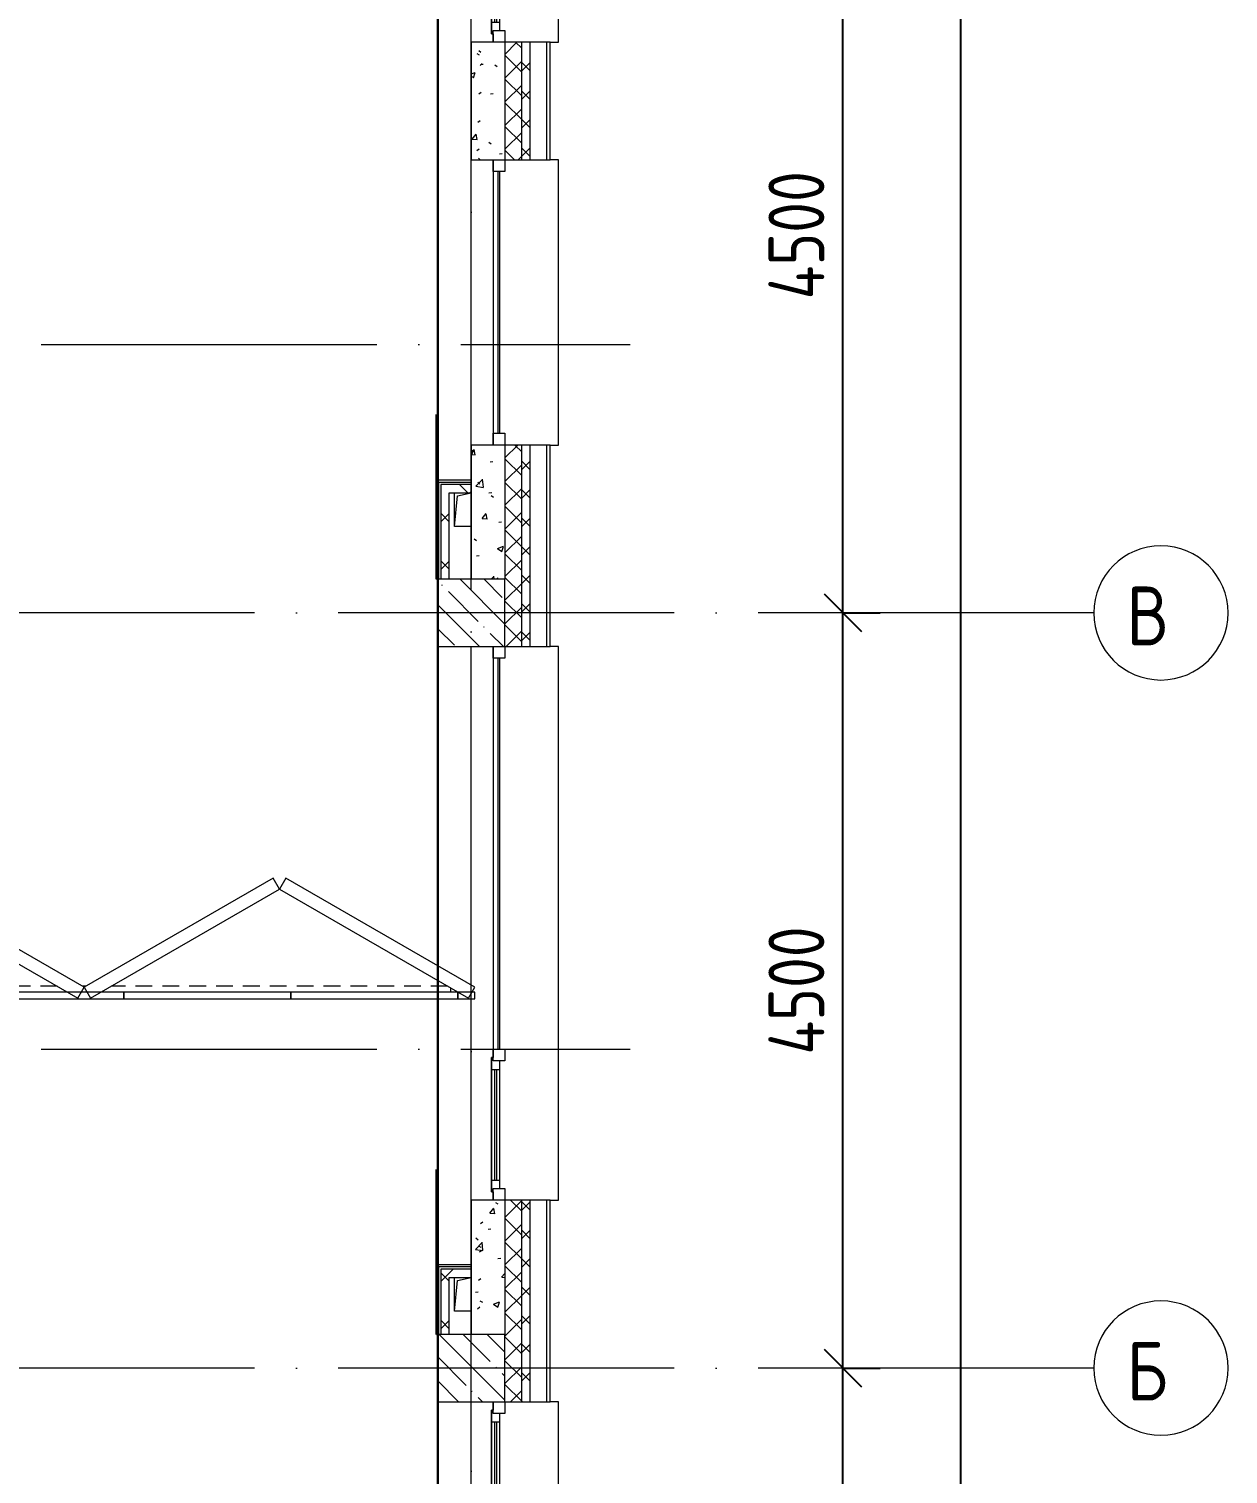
# Model space of a CAD drawing. Header units: millimetres. Extents: x -592259 to 288321, y -552984 to 293768.
# Drawn here: x 178168 to 185311, y -255062 to -246451 of the extents above; entities that cross this region are included whole.
import ezdxf

# ---------------------------------------------------------------- set-up
doc = ezdxf.new("R2010")
doc.units = ezdxf.units.MM
doc.linetypes.add('200_ШТРИХ__ш1_п0_6_', pattern=[160, 100, -60])
doc.linetypes.add('ADSK_Линия сетки', pattern=[2500, 2000, -250, 0, -250])
doc.layers.get('Defpoints').update_dxf_attribs({"color": 250})
for name, color, linetype, lineweight in [('4.5) Штук Гипсовая по ЖБ', 6, 'Continuous', 30), ('4.6) Швы', 6, 'Continuous', 30), ('A-____-____-DIMS', 250, 'Continuous', 9), ('A-DETL-GENF-OTLN', 250, 'Continuous', 5), ('A-DOOR-____-OTLN', 250, 'Continuous', 5), ('A-DOOR-FRAM-MCUT', 250, 'Continuous', 5), ('A-FLOR-____-OTLN', 250, 'Continuous', 9), ('A-GENM-____-MCUT', 250, 'Continuous', 25), ('A-GENM-____-OTLN', 250, 'Continuous', 9), ('A-GLAZ-____-MCUT', 250, 'Continuous', 9), ('A-GLAZ-____-OTLN', 250, 'Continuous', 5), ('A-WALL-____-MCUT', 250, 'Continuous', 13), ('A-WALL-____-PATT', 250, 'Continuous', 13), ('A-WALL-FNSH-MCUT', 250, 'Continuous', 13), ('I-WALL-____-OTLN', 250, 'Continuous', 9), ('S-COLS-____-MCUT', 250, 'Continuous', 25), ('S-COLS-____-OTLN', 250, 'Continuous', 9), ('S-GRID-____-IDEN', 250, 'Continuous', 9), ('S-GRID-____-OTLN', 250, 'Continuous', 9)]:
    doc.layers.add(name, color=color, linetype=linetype, lineweight=lineweight)
doc.styles.add('GOST Common', font='', dxfattribs={"width": 0.9, "height": 350})
doc.styles.get("Standard").update_dxf_attribs({"font": 'ГОСТ тип А.ttf'})
doc.styles.get('GOST Common').set_extended_font_data('GOST Common')
doc.dimstyles.new('А3', dxfattribs={"dimtxt": 333, "dimasz": 222, "dimexe": 222, "dimexo": 111, "dimgap": 111, "dimtad": 1, "dimtoh": 1, "dimdec": 0, "dimrnd": 0.0015, "dimzin": 0, "dimdsep": 46, "dimtxsty": 'Standard', "dimblk": 'OBLIQUE', "dimcen": 0, "dimclrd": 7, "dimclre": 7, "dimclrt": 7, "dimadec": 0, "dimazin": 0, "dimtfac": 1, "dimtdec": 0, "dimtofl": 0, "dimtmove": 0, "dimatfit": 3, "dimfxl": 1, "dimtolj": 1, "dimtzin": 0, "dimarcsym": 0})
pattern_1 = [(50, (28052.9, -258555.93), (364.3679, -31.8783), [38.1, -419.1]), (355, (28052.9, -258555.93), (-70.48585, 382.1133), [30.48, -335.28]), (100.451, (28083.27, -258558.6), (293.885, 350.2334), [32.38, -356.18]), (46.184, (28052.9, -258454.33), (542.1585, -84.0858), [57.15, -628.65]), (96.636, (28098.1, -258461.34), (474.8049, 494.8554), [48.57, -534.27]), (351.184, (28052.9, -258454.33), (474.8102, 494.85), [45.72, -502.92]), (21, (28103.7, -258479.73), (303.22847, -204.53046), [38.1, -419.1]), (326, (28103.7, -258479.73), (123.6039, 368.376), [30.48, -335.28]), (71.451, (28128.97, -258496.77), (426.8341, 163.8427), [32.38, -356.18]), (37.5, (28052.9, -258555.93), (6.17665, 169.11015), [16.764, -314.452, 16.764, -323.596, -336.55]), (37.5, (28052.9, -258555.93), (6.17665, 169.11015), [-671.576, 16.764, -319.786]), (7.5, (28052.9, -258555.93), (133.63888, 200.3615), [16.764, -177.292, 16.764, -306.832, -128.27]), (7.5, (28052.9, -258555.93), (133.63888, 200.3615), [-517.652, 16.764, -111.506]), (327.5, (27939.62, -258555.93), (271.18182, -11.45836), [16.764, -110.236, 16.764, -379.476, -525.78]), (327.5, (27939.62, -258555.93), (271.18182, -11.45836), [-523.24, 16.764, -509.016]), (317.5, (27888.82, -258555.93), (296.2585, 50.85285), [16.764, -148.336, 16.764, -246.38, -373.38]), (317.5, (27888.82, -258555.93), (296.2585, 50.85285), [-428.244, 16.764, -356.616])]
pattern_2 = [(45, (28052.9, -258555.93), (-141.42136, 141.42136), []), (135, (28052.9, -258555.93), (-141.42136, -141.42136), [])]

# ---------------------------------------------------------------- blocks, each defined once
blk = doc.blocks.new('DOR__перегородка__Прямоугольная - Вн_ДПГ_6840х3880h-31766870-АР1_Маркировочный план 3 этажа секция 2_3')
at = {"layer": 'A-DOOR-____-OTLN', "linetype": '200_ШТРИХ__ш1_п0_6_'}
for p, q in [((-7200, -65), (-7200, -40)), ((-7182.8, -75), (-5177.1, -75)), ((-5027.1, -75), (-5006.2, -75)), ((-4856.2, -75), (-2850.5, -75)), ((-2700.6, -75), (-2679.7, -75)), ((-2529.7, -75), (-520.4, -75)), ((-734.8, -198.8), (-734.8, -75)), ((-659.8, -155.5), (-659.8, -75)), ((-584.8, -112.2), (-584.8, -75)), ((-370.4, -75), (-360, -75)), ((-360, -1474.2), (-360, -40)), ((-509.8, -1474.2), (-509.8, -155.5)), ((-434.8, -1474.2), (-434.8, -112.2)), ((-659.8, -1474.2), (-659.8, -242.1)), ((-584.8, -1474.2), (-584.8, -198.8)), ((-734.8, -1474.2), (-734.8, -285.4)), ((-734.8, -1474.2), (-360, -1474.2))]:
    blk.add_line(p, q, dxfattribs=at)
at = {"layer": 'A-DOOR-FRAM-MCUT'}
for p, q in [((-7305.7, -4), (-7343.2, -69)), ((-7343.2, -69), (-6217.4, -719.1)), ((-6179.9, -654.2), (-7305.7, -4)), ((-5054.2, -4), (-6179.9, -654.2)), ((-6142.4, -719.1), (-5016.7, -69)), ((-5016.7, -69), (-5054.2, -4)), ((-4979.1, -4), (-5016.7, -69)), ((-5016.7, -69), (-3890.9, -719.1)), ((-3853.4, -654.2), (-4979.1, -4)), ((-2727.6, -4), (-3853.4, -654.2)), ((-3815.9, -719.1), (-2690.1, -69)), ((-2690.1, -69), (-2727.6, -4)), ((-2652.6, -4), (-2690.1, -69)), ((-2690.1, -69), (-1564.4, -719.1)), ((-1526.9, -654.2), (-2652.6, -4)), ((-397.5, -4), (-1523.3, -654.2)), ((-1485.8, -719.1), (-360, -69)), ((-360, -69), (-397.5, -4)), ((-6217.4, -719.1), (-6179.9, -654.2)), ((-6179.9, -654.2), (-6142.4, -719.1)), ((-3890.9, -719.1), (-3853.4, -654.2)), ((-3853.4, -654.2), (-3815.9, -719.1)), ((-1564.4, -719.1), (-1526.9, -654.2)), ((-1523.3, -654.2), (-1485.8, -719.1))]:
    blk.add_line(p, q, dxfattribs=at)
blk = doc.blocks.new('Окно_СКБ_1Ст1 - 120_Окно_СКБ_1Ст_900_ОК6Л-29019246-АР1_Маркировочный план 3 этажа секция 2_3')
at = {"layer": 'A-GLAZ-____-MCUT'}
for p, q in [((-450, -195), (-450, -125)), ((-450, -125), (-380, -125)), ((-380, -125), (-380, -195)), ((380, -155), (-380, -155)), ((-380, -155), (-380, -195)), ((-330, -205), (-330, -155)), ((330, -205), (330, -155)), ((380, -195), (380, -125)), ((380, -125), (450, -125)), ((380, -195), (380, -155)), ((450, -125), (450, -195)), ((-380, -195), (-450, -195)), ((-380, -195), (-400, -195)), ((-400, -195), (-400, -205)), ((-400, -205), (400, -205)), ((400, -205), (-400, -205)), ((450, -195), (380, -195)), ((400, -195), (380, -195)), ((400, -205), (400, -195))]:
    blk.add_line(p, q, dxfattribs=at)
at = {"layer": 'A-GLAZ-____-MCUT', "lineweight": 5}
for p, q in [((-330, -175), (330, -175)), ((330, -185), (-330, -185))]:
    blk.add_line(p, q, dxfattribs=at)
at = {"layer": 'A-GLAZ-____-OTLN'}
for p, q in [((-450, -195), (-400, -195)), ((400, -195), (450, -195))]:
    blk.add_line(p, q, dxfattribs=at)
blk = doc.blocks.new('Окно_СКБ_2Ст1 - Окно_СКБ_2Ст 3300_ОК2-29018964-АР1_Маркировочный план 3 этажа секция 2_3')
at = {"layer": 'A-GLAZ-____-MCUT'}
for p, q in [((-1650, -195), (-1650, -125)), ((-1650, -125), (-1580, -125)), ((-1580, -125), (-1580, -195)), ((750, -195), (750, -125)), ((750, -125), (820, -125)), ((820, -125), (820, -195)), ((1580, -155), (820, -155)), ((820, -155), (820, -195)), ((870, -205), (870, -155)), ((1530, -205), (1530, -155)), ((1580, -195), (1580, -125)), ((1580, -125), (1650, -125)), ((1580, -195), (1580, -155)), ((1650, -125), (1650, -195)), ((-1580, -195), (-1650, -195)), ((820, -195), (750, -195)), ((820, -195), (800, -195)), ((800, -195), (800, -205)), ((800, -205), (1600, -205)), ((1600, -205), (800, -205)), ((1650, -195), (1580, -195)), ((1600, -195), (1580, -195)), ((1600, -205), (1600, -195))]:
    blk.add_line(p, q, dxfattribs=at)
at = {"layer": 'A-GLAZ-____-MCUT', "lineweight": 5}
for p, q in [((750, -155), (-1580, -155)), ((750, -165), (-1580, -165)), ((870, -175), (1530, -175)), ((1530, -185), (870, -185))]:
    blk.add_line(p, q, dxfattribs=at)
at = {"layer": 'A-GLAZ-____-OTLN'}
for p, q in [((-1650, -195), (800, -195)), ((1600, -195), (1650, -195))]:
    blk.add_line(p, q, dxfattribs=at)
blk = doc.blocks.new('Окно_СКБ_1Ст1 - 120_Окно_СКБ_1Ст_1700_ОК19Л-29018914-АР1_Маркировочный план 3 этажа секция 2_3')
at = {"layer": 'A-GLAZ-____-MCUT'}
for p, q in [((-850, -195), (-850, -125)), ((-850, -125), (-780, -125)), ((-780, -125), (-780, -195)), ((780, -195), (780, -125)), ((780, -125), (850, -125)), ((850, -125), (850, -195)), ((-780, -195), (-850, -195)), ((850, -195), (780, -195))]:
    blk.add_line(p, q, dxfattribs=at)
at = {"layer": 'A-GLAZ-____-MCUT', "lineweight": 5}
for p, q in [((780, -155), (-780, -155)), ((780, -165), (-780, -165))]:
    blk.add_line(p, q, dxfattribs=at)
at = {"layer": 'A-GLAZ-____-OTLN'}
blk.add_line((-850, -195), (850, -195), dxfattribs=at)
blk = doc.blocks.new('WNW_Отлив1 - Отлив_металлический 2-28595994-АР1_Маркировочный план 3 этажа секция 2_3')
at = {"layer": 'A-GLAZ-____-OTLN'}
for p, q in [((850, 320), (-850, 320)), ((-850, 320), (-850, 270)), ((850, 270), (850, 320))]:
    blk.add_line(p, q, dxfattribs=at)
blk = doc.blocks.new('WNW_Отлив1 - Отлив_металлический 2-28598290-АР1_Маркировочный план 3 этажа секция 2_3')
at = {"layer": 'A-GLAZ-____-OTLN'}
for p, q in [((1650, 320), (-1650, 320)), ((-1650, 320), (-1650, 270)), ((1650, 270), (1650, 320))]:
    blk.add_line(p, q, dxfattribs=at)
blk = doc.blocks.new('WNW_Отлив1 - Отлив_металлический 2-28596055-АР1_Маркировочный план 3 этажа секция 2_3')
at = {"layer": 'A-GLAZ-____-OTLN'}
for p, q in [((450, 320), (-450, 320)), ((-450, 320), (-450, 270)), ((450, 270), (450, 320))]:
    blk.add_line(p, q, dxfattribs=at)
blk = doc.blocks.new('BSC_Колонна _Прямоугольная - 400x400-V123-АР1_Маркировочный план 3 этажа секция 2_3')
at = {"layer": 'S-COLS-____-OTLN', "lineweight": 5}
h = blk.add_hatch(dxfattribs=at)
h.set_pattern_fill('FP_98', color=256, style=0, pattern_type=2)
h.set_pattern_definition([(135, (-152749.98, -8625), (-142.56192, -142.56192), []), (135, (-152607.42, -8625), (-142.56192, -142.56192), [252.016, -50.403, 3.353, -47.05])])
h.paths.add_polyline_path([(-100, -200), (200, -200), (200, 200), (-200, 200), (-200, -200)])
at = {"layer": 'S-COLS-____-MCUT', "lineweight": 5}
for p, q in [((200, 200), (-200, 200)), ((-200, 200), (-200, -200)), ((200, -200), (200, 200)), ((-200, -200), (200, -200))]:
    blk.add_line(p, q, dxfattribs=at)
blk = doc.blocks.new('BSC_Колонна _Прямоугольная - 400x400-V125-АР1_Маркировочный план 3 этажа секция 2_3')
at = {"layer": 'S-COLS-____-OTLN', "lineweight": 5}
h = blk.add_hatch(dxfattribs=at)
h.set_pattern_fill('FP_100', color=256, style=0, pattern_type=2)
h.set_pattern_definition([(135, (-152749.98, -4125), (-142.56192, -142.56192), []), (135, (-152607.42, -4125), (-142.56192, -142.56192), [252.016, -50.403, 3.353, -47.05])])
h.paths.add_polyline_path([(0, -200), (200, -200), (200, 200), (-200, 200), (-200, -200), (-65.1, -200)])
at = {"layer": 'S-COLS-____-MCUT', "lineweight": 5}
for p, q in [((200, 200), (-200, 200)), ((-200, 200), (-200, -200)), ((200, -200), (200, 200)), ((-200, -200), (200, -200))]:
    blk.add_line(p, q, dxfattribs=at)
blk = doc.blocks.new('_Wn_-As_OpeningMEP_floor__Rectangular - _Wn_-As_OpeningMEP_floor__Rectangular-34851889-АР1_Маркировочный план 3 этажа секция 2_3')
at = {"layer": 'A-DETL-GENF-OTLN', "lineweight": 5}
for p, q in [((-50, -50), (-32.3, 132.3)), ((-32.3, 132.3), (50, 150))]:
    blk.add_line(p, q, dxfattribs=at)
blk = doc.blocks.new('101_Трансформируемая перегородка - 101_Трансформируемая перегородка без двери-38025958-АР1_Маркировочный план 3 этажа секция 2_3')
at = {"layer": 'A-GENM-____-MCUT', "lineweight": 5}
for p, q in [((100, 0), (0, 0)), ((0, 0), (0, -40)), ((100, -40), (100, 0)), ((100, 0), (100, -40)), ((1094.7, 0), (100, 0)), ((2089.5, 0), (1094.7, 0)), ((1094.7, 0), (1094.7, -40)), ((1094.7, -40), (1094.7, 0)), ((3084.2, 0), (2089.5, 0)), ((2089.5, 0), (2089.5, -40)), ((2089.5, -40), (2089.5, 0)), ((4079, 0), (3084.2, 0)), ((3084.2, 0), (3084.2, -40)), ((3084.2, -40), (3084.2, 0)), ((5073.7, 0), (4079, 0)), ((4079, 0), (4079, -40)), ((4079, -40), (4079, 0)), ((6068.4, 0), (5073.7, 0)), ((5073.7, 0), (5073.7, -40)), ((5073.7, -40), (5073.7, 0)), ((7063.2, 0), (6068.4, 0)), ((6068.4, 0), (6068.4, -40)), ((6068.4, -40), (6068.4, 0)), ((7063.2, -40), (7063.2, 0)), ((7163.2, 0), (7063.2, 0)), ((7063.2, 0), (7063.2, -40)), ((7163.2, -40), (7163.2, 0)), ((0, -40), (100, -40)), ((100, -40), (1094.7, -40)), ((1094.7, -40), (2089.5, -40)), ((2089.5, -40), (3084.2, -40)), ((3084.2, -40), (4079, -40)), ((4079, -40), (5073.7, -40)), ((5073.7, -40), (6068.4, -40)), ((6068.4, -40), (7063.2, -40)), ((7063.2, -40), (7163.2, -40))]:
    blk.add_line(p, q, dxfattribs=at)
blk = doc.blocks.new('Ось сетки - Круг_Ø8 мм-39983606-АР1_Маркировочный план 3 этажа секция 2_3')
at = {"layer": 'S-GRID-____-IDEN'}
for start, end in [(360, 180), (180, 360)]:
    blk.add_arc((0, 0), 4, start, end, dxfattribs=at)
blk = doc.blocks.new('_Oblique')
at = {"color": 0, "linetype": 'ByBlock', "lineweight": -2}
blk.add_line((-0.5, -0.5), (0.5, 0.5), dxfattribs=at)
blk = doc.blocks.new('*D4388')
at = {"layer": 'A-____-____-DIMS', "color": 7, "lineweight": -2, "transparency": 16777216}
for p, q in [((183016.9, -258530.9), (183016.9, -254430.9)), ((183027.9, -254430.9), (183238.9, -254430.9)), ((183027.9, -258530.9), (183238.9, -258530.9))]:
    blk.add_line(p, q, dxfattribs=at)
at = {"layer": 'Defpoints', "color": 0, "transparency": 16777216}
for p in [(182916.9, -254430.9), (183016.9, -254430.9), (182916.9, -258530.9)]:
    blk.add_point(p, dxfattribs=at)
at = {"layer": 'A-____-____-DIMS', "color": 7, "lineweight": -2, "transparency": 16777216, "xscale": 222, "yscale": 222, "zscale": 222}
for p, rotation in [((183016.9, -254430.9), 90), ((183016.9, -258530.9), 270)]:
    blk.add_blockref('_Oblique', p, dxfattribs=dict(at, rotation=rotation))
at = {"layer": 'A-____-____-DIMS', "color": 7, "transparency": 16777216, "insert": (182739.4, -256480.9), "char_height": 333, "width": 2.382, "attachment_point": 5, "rotation": 90}
blk.add_mtext('\\A1;4100', dxfattribs=at)
blk = doc.blocks.new('*D4389')
at = {"layer": 'A-____-____-DIMS', "color": 7, "lineweight": -2, "transparency": 16777216}
for p, q in [((183016.9, -254430.9), (183016.9, -249930.9)), ((183027.9, -249930.9), (183238.9, -249930.9)), ((183027.9, -254430.9), (183238.9, -254430.9))]:
    blk.add_line(p, q, dxfattribs=at)
at = {"layer": 'Defpoints', "color": 0, "transparency": 16777216}
for p in [(182916.9, -249930.9), (183016.9, -249930.9), (182916.9, -254430.9)]:
    blk.add_point(p, dxfattribs=at)
at = {"layer": 'A-____-____-DIMS', "color": 7, "lineweight": -2, "transparency": 16777216, "xscale": 222, "yscale": 222, "zscale": 222}
for p, rotation in [((183016.9, -249930.9), 90), ((183016.9, -254430.9), 270)]:
    blk.add_blockref('_Oblique', p, dxfattribs=dict(at, rotation=rotation))
at = {"layer": 'A-____-____-DIMS', "color": 7, "transparency": 16777216, "insert": (182739.4, -252180.9), "char_height": 333, "width": 2.567, "attachment_point": 5, "rotation": 90}
blk.add_mtext('\\A1;4500', dxfattribs=at)
blk = doc.blocks.new('*D4390')
at = {"layer": 'A-____-____-DIMS', "color": 7, "lineweight": -2, "transparency": 16777216}
for p, q in [((183016.9, -249930.9), (183016.9, -245430.9)), ((183027.9, -245430.9), (183238.9, -245430.9)), ((183027.9, -249930.9), (183238.9, -249930.9))]:
    blk.add_line(p, q, dxfattribs=at)
at = {"layer": 'Defpoints', "color": 0, "transparency": 16777216}
for p in [(182916.9, -245430.9), (183016.9, -245430.9), (182916.9, -249930.9)]:
    blk.add_point(p, dxfattribs=at)
at = {"layer": 'A-____-____-DIMS', "color": 7, "lineweight": -2, "transparency": 16777216, "xscale": 222, "yscale": 222, "zscale": 222}
for p, rotation in [((183016.9, -245430.9), 90), ((183016.9, -249930.9), 270)]:
    blk.add_blockref('_Oblique', p, dxfattribs=dict(at, rotation=rotation))
at = {"layer": 'A-____-____-DIMS', "color": 7, "transparency": 16777216, "insert": (182739.4, -247680.9), "char_height": 333, "width": 2.567, "attachment_point": 5, "rotation": 90}
blk.add_mtext('\\A1;4500', dxfattribs=at)
blk = doc.blocks.new('*D4430')
at = {"layer": 'A-____-____-DIMS', "color": 7, "lineweight": -2, "transparency": 16777216}
for p, q in [((183705.8, -199780.9), (183494.9, -199780.9)), ((183716.9, -199780.9), (183716.9, -258530.9)), ((183705.8, -258530.9), (183494.9, -258530.9))]:
    blk.add_line(p, q, dxfattribs=at)
at = {"layer": 'Defpoints', "color": 0, "transparency": 16777216}
for p in [(183816.8, -199780.9), (183716.9, -258530.9), (183816.8, -258530.9)]:
    blk.add_point(p, dxfattribs=at)
at = {"layer": 'A-____-____-DIMS', "color": 7, "lineweight": -2, "transparency": 16777216, "xscale": 222, "yscale": 222, "zscale": 222}
for p, rotation in [((183716.9, -199780.9), 90), ((183716.9, -258530.9), 270)]:
    blk.add_blockref('_Oblique', p, dxfattribs=dict(at, rotation=rotation))
at = {"layer": 'A-____-____-DIMS', "color": 7, "transparency": 16777216, "insert": (183439.4, -229155.9), "char_height": 333, "width": 3.104, "attachment_point": 5, "rotation": 90}
blk.add_mtext('\\A1;58750', dxfattribs=at)

msp = doc.modelspace()

# ---------------------------------------------------------------- hatches: boundary and pattern name
at = {"layer": 'A-WALL-____-PATT', "lineweight": 15}
h = msp.add_hatch(dxfattribs=at)
h.set_pattern_fill('FP_48', color=256, style=0, pattern_type=2)
h.set_pattern_definition([(135, (28052.9, -258555.93), (-84.85281, -84.85281), []), (225, (28052.9, -258555.93), (84.85281, -84.85281), [])])
h.paths.add_polyline_path([(181102.9057, -258830.9286), (181152.9057, -258830.6117), (181152.9057, -257930.9292), (181102.9057, -257930.9292), (181102.9057, -258734.6739)])
h.paths.add_polyline_path([(181152.9057, -256230.9292), (181152.9057, -255530.9292), (181102.9057, -255530.9292), (181102.9057, -256230.9292)])
h.paths.add_polyline_path([(181102.9057, -254630.9292), (181152.9057, -254630.9292), (181152.9057, -253430.9292), (181102.9057, -253430.9292), (181102.9057, -254230.9286)])
h.paths.add_polyline_path([(181102.9057, -250130.9292), (181152.9057, -250130.9292), (181152.9057, -248930.9292), (181102.9057, -248930.9292), (181102.9057, -250016.8744)])
h.paths.add_polyline_path([(181102.9057, -247230.9292), (181152.9057, -247230.9292), (181152.9057, -246530.9292), (181102.9057, -246530.9292)])
h.paths.add_polyline_path([(181102.9057, -245630.9286), (181152.9057, -245630.9286), (181152.9057, -244430.9292), (181102.9057, -244430.9292), (181102.9057, -245230.9286)])
h.paths.add_polyline_path([(181152.9057, -243530.9292), (181152.9057, -242830.9292), (181102.9057, -242830.9292), (181102.9057, -243530.9292)])
h.paths.add_polyline_path([(181102.9057, -241130.9292), (181152.9057, -241130.9292), (181152.9057, -239930.9292), (181102.9057, -239930.9292), (181102.9057, -240730.9286)])
h.paths.add_polyline_path([(181102.9057, -236630.9292), (181152.9057, -236630.9286), (181152.9057, -235430.9292), (181102.9057, -235430.9292), (181102.9057, -236230.9286)])
h.paths.add_polyline_path([(181102.9057, -232130.9292), (181152.9057, -232130.9292), (181152.9057, -230930.9292), (181102.9057, -230930.9292), (181102.9057, -231730.9286)])
h.paths.add_polyline_path([(181152.9057, -229230.9292), (181152.9057, -228530.9292), (181102.9057, -228530.9292), (181102.9057, -229230.9292)])
h.paths.add_polyline_path([(181102.9057, -227630.9292), (181152.9057, -227630.9292), (181152.9057, -226430.9292), (181102.9057, -226430.9292), (181102.9057, -227230.9286)])
h.paths.add_polyline_path([(181152.9057, -223130.9292), (181152.9057, -221930.9292), (181102.9057, -221930.9292), (181102.9057, -223130.9292)])
h.paths.add_polyline_path([(181102.9057, -218630.9292), (181152.9057, -218630.9292), (181152.9057, -217430.9286), (181102.9057, -217430.9286), (181102.9057, -217830.9286)])
h.paths.add_polyline_path([(181102.9057, -216530.9286), (181152.9057, -216530.9286), (181152.9057, -215830.9286), (181102.9057, -215830.9286), (181102.9057, -216130.928)])
h.paths.add_polyline_path([(181102.9057, -214130.9286), (181152.9057, -214130.9286), (181152.9057, -212930.9286), (181102.9057, -212930.9286), (181102.9057, -213520.9292)])
h.paths.add_polyline_path([(181102.9057, -211230.9286), (181152.9057, -211230.9286), (181152.9057, -210530.9292), (181102.9057, -210530.9292), (181102.9057, -210830.9286)])
h.paths.add_polyline_path([(181102.9057, -209630.9292), (181152.9057, -209630.9292), (181152.9057, -208430.9292), (181102.9057, -208430.9292)])
h.paths.add_polyline_path([(181102.9057, -205130.9292), (181152.9057, -205130.9292), (181152.9057, -203930.9292), (181102.9057, -203930.9292), (181102.9057, -204730.9286)])
h.paths.add_polyline_path([(181152.9057, -200630.9292), (181152.9057, -199480.9286), (181102.9057, -199480.9286), (181102.9057, -200630.9292)])
h = msp.add_hatch(dxfattribs=at)
h.set_pattern_fill('FP_49', color=256, style=0, pattern_type=2)
h.set_pattern_definition([(45, (28052.91, -258555.93), (-70.71068, 70.71068), []), (135, (28052.91, -258555.93), (-70.71068, -70.71068), [])])
h.paths.add_polyline_path([(181002.9057, -258730.9286), (181102.9057, -258730.9286), (181102.9057, -257930.9292), (181002.9057, -257930.9292), (181002.9057, -258530.9286)])
h.paths.add_polyline_path([(181002.9057, -256230.9292), (181102.9057, -256230.9292), (181102.9057, -255530.9292), (181002.9057, -255530.9292)])
h.paths.add_polyline_path([(181102.9057, -254630.9292), (181102.9057, -253430.9292), (181002.9057, -253430.9292), (181002.9057, -254630.9292)])
h.paths.add_polyline_path([(181102.9057, -250130.9292), (181102.9057, -248930.9292), (181002.9057, -248930.9292), (181002.9057, -250130.9292)])
h.paths.add_polyline_path([(181102.9057, -247230.9292), (181102.9057, -246530.9292), (181002.9057, -246530.9292), (181002.9057, -247230.9292)])
h.paths.add_polyline_path([(181002.9057, -245630.9286), (181102.9057, -245630.9286), (181102.9057, -244430.9292), (181002.9057, -244430.9292), (181002.9057, -245230.9286)])
h.paths.add_polyline_path([(181085.7461, -243530.9292), (181102.9057, -243530.9292), (181102.9057, -242830.9292), (181002.9057, -242830.9292), (181002.9057, -243530.9292)])
h.paths.add_polyline_path([(181102.9057, -241130.9292), (181102.9057, -239930.9292), (181002.9057, -239930.9292), (181002.9057, -241130.9292)])
h.paths.add_polyline_path([(181002.9057, -236630.9292), (181102.9057, -236630.9292), (181102.9057, -235430.9292), (181002.9057, -235430.9292), (181002.9057, -236230.9286)])
h.paths.add_polyline_path([(181002.9057, -232130.9292), (181102.9057, -232130.9292), (181102.9057, -230930.9292), (181002.9057, -230930.9292), (181002.9057, -231730.9286)])
h.paths.add_polyline_path([(181002.9057, -229230.9292), (181102.9057, -229230.9292), (181102.9057, -228530.9292), (181002.9057, -228530.9292), (181002.9057, -229168.7475)])
h.paths.add_polyline_path([(181102.9057, -227630.9292), (181102.9057, -226430.9292), (181002.9057, -226430.9292), (181002.9057, -227630.9292)])
h.paths.add_polyline_path([(181102.9057, -223130.9292), (181102.9057, -221930.9292), (181002.9057, -221930.9292), (181002.9057, -223130.9292)])
h.paths.add_polyline_path([(181002.9057, -218630.9292), (181102.9057, -218630.9292), (181102.9057, -217430.9286), (181002.9057, -217430.9286), (181002.9057, -217830.9286)])
h.paths.add_polyline_path([(181102.9057, -216530.9286), (181102.9057, -215830.9286), (181002.9057, -215830.9286), (181002.9057, -216530.9286)])
h.paths.add_polyline_path([(181002.9057, -214130.9286), (181102.9057, -214130.9286), (181102.9057, -212930.9286), (181002.9057, -212930.9286), (181002.9057, -213520.9292)])
h.paths.add_polyline_path([(181002.9057, -211230.9286), (181102.9057, -211230.9286), (181102.9057, -210530.9292), (181002.9057, -210530.9292), (181002.9057, -210830.9286)])
h.paths.add_polyline_path([(181102.9057, -209630.9292), (181102.9057, -208430.9292), (181002.9057, -208430.9292), (181002.9057, -209630.9292)])
h.paths.add_polyline_path([(181002.9057, -205130.9292), (181102.9057, -205130.9292), (181102.9057, -203930.9292), (181002.9057, -203930.9292), (181002.9057, -204730.9286)])
h.paths.add_polyline_path([(181102.9057, -200630.9292), (181102.9057, -199580.9286), (181002.9057, -199580.9286), (181002.9057, -200630.9292)])
h = msp.add_hatch(dxfattribs=at)
h.set_pattern_fill('FP_124', color=256, style=0, pattern_type=2)
h.set_pattern_definition(pattern_1)
h.paths.add_polyline_path([(180802.9057, -249730.9286), (181002.9057, -249730.9286), (181002.8838, -248930.9292), (180802.9057, -248930.9292), (180802.9057, -249495.6712)])
h.paths.add_polyline_path([(180802.9057, -247230.9292), (181002.9057, -247230.9292), (181002.8838, -246530.9292), (180802.9057, -246530.9292)])
h = msp.add_hatch(dxfattribs=at)
h.set_pattern_fill('FP_52', color=256, style=0, pattern_type=2)
h.set_pattern_definition(pattern_2)
h.paths.add_polyline_path([(180670.8619, -249215.5733), (180802.8625, -249215.5733), (180802.8625, -249165.5733), (180620.8619, -249165.5733), (180620.8619, -249215.5733)])
h = msp.add_hatch(dxfattribs=at)
h.set_pattern_fill('FP_52', color=256, style=0, pattern_type=2)
h.set_pattern_definition(pattern_2)
h.paths.add_polyline_path([(180670.8619, -249730.9286), (180670.8619, -249215.5733), (180620.8619, -249215.5733), (180620.8619, -249730.9286)])
h = msp.add_hatch(dxfattribs=at)
h.set_pattern_fill('FP_124', color=256, style=0, pattern_type=2)
h.set_pattern_definition(pattern_1)
h.paths.add_polyline_path([(180802.9057, -254230.9286), (181002.9057, -254230.9286), (181002.8838, -253430.9292), (180802.9057, -253430.9292), (180802.9057, -254186.4998)])
h = msp.add_hatch(dxfattribs=at)
h.set_pattern_fill('FP_52', color=256, style=0, pattern_type=2)
h.set_pattern_definition(pattern_2)
h.paths.add_polyline_path([(180802.8625, -253890.4286), (180802.8625, -253840.4286), (180620.8619, -253840.4286), (180620.8619, -253890.4286), (180720.0248, -253890.4286)])
h = msp.add_hatch(dxfattribs=at)
h.set_pattern_fill('FP_52', color=256, style=0, pattern_type=2)
h.set_pattern_definition(pattern_2)
h.paths.add_polyline_path([(180670.8619, -254230.9286), (180670.8619, -253890.4286), (180620.8619, -253890.9286), (180620.8619, -254230.9286)])

# ---------------------------------------------------------------- linework, layer by layer
at = {"layer": '4.5) Штук Гипсовая по ЖБ'}
msp.add_line((180602.8838, -245630.9286), (180602.8838, -258330.9286), dxfattribs=at)
at = {"layer": '4.6) Швы'}
for points in [[(180602.8838, -247476.0323), (180602.8838, -246493.11)], [(180595.8619, -249730.9286), (180595.8619, -248748.0063)], [(180602.8838, -250390.5235), (180602.8838, -249407.6012)], [(180595.8619, -254230.9286), (180595.8619, -253248.0063)], [(180602.8838, -254870.6889), (180602.8838, -253887.7666)]]:
    msp.add_lwpolyline(points, dxfattribs=at)
at = {"layer": 'A-FLOR-____-OTLN', "lineweight": 5}
for p, q in [((180702.9057, -249415.5733), (180702.9057, -249215.5733)), ((180802.9057, -249415.5733), (180702.9057, -249415.5733)), ((180702.9057, -254090.9286), (180702.9057, -253890.9286)), ((180702.9057, -253890.9286), (180802.9057, -253890.9286)), ((180802.9057, -254090.9286), (180702.9057, -254090.9286))]:
    msp.add_line(p, q, dxfattribs=at)
at = {"layer": 'A-WALL-____-MCUT', "color": 7, "lineweight": 15}
for p, q in [((180802.9057, -246530.9292), (180802.9057, -247230.9292)), ((181002.9057, -246530.9292), (180802.9057, -246530.9292)), ((181002.9057, -246530.9292), (181002.9057, -247230.9292)), ((181152.9057, -246530.9292), (181102.9057, -246530.9292)), ((181102.9057, -247230.9292), (181102.9057, -246530.9292)), ((181152.9057, -247230.9292), (181152.9057, -246530.9292)), ((180802.9057, -247230.9292), (181002.9057, -247230.9292)), ((181102.9057, -247230.9292), (181152.9057, -247230.9292)), ((180802.9057, -248930.9292), (180802.9057, -249730.9286)), ((181002.9057, -248930.9292), (180802.9057, -248930.9292)), ((181002.9057, -248930.9292), (181002.9057, -249730.9286)), ((181152.9057, -248930.9292), (181102.9057, -248930.9292)), ((181102.9057, -250130.9292), (181102.9057, -248930.9292)), ((181152.9057, -250130.9292), (181152.9057, -248930.9292)), ((180620.8619, -249165.5733), (180620.8619, -249730.9286)), ((180802.8625, -249165.5733), (180620.8619, -249165.5733)), ((180802.8625, -249215.5733), (180802.8625, -249165.5733)), ((180670.8619, -249730.9286), (180670.8619, -249215.5733)), ((180670.8619, -249215.5733), (180802.8625, -249215.5733)), ((181102.9057, -250130.9292), (181152.9057, -250130.9292)), ((180802.9057, -253430.9292), (180802.9057, -254230.9286)), ((181002.9057, -253430.9292), (180802.9057, -253430.9292)), ((181002.9057, -253430.9292), (181002.9057, -254230.9286)), ((181152.9057, -253430.9292), (181102.9057, -253430.9292)), ((181102.9057, -254630.9292), (181102.9057, -253430.9292)), ((181152.9057, -254630.9292), (181152.9057, -253430.9292)), ((180620.8619, -253840.4286), (180620.8619, -254230.9286)), ((180802.8625, -253840.4286), (180620.8619, -253840.4286)), ((180802.8625, -253890.4286), (180802.8625, -253840.4286)), ((180670.8619, -254230.9286), (180670.8619, -253890.4286)), ((180670.8619, -253890.4286), (180802.8625, -253890.4286)), ((181102.9057, -254630.9292), (181152.9057, -254630.9292))]:
    msp.add_line(p, q, dxfattribs=at)
at = {"layer": 'A-WALL-____-MCUT', "color": 10, "lineweight": 15}
for p, q in [((181102.9057, -246530.9292), (181002.9057, -246530.9292)), ((181252.9057, -246530.9292), (181152.9057, -246530.9292)), ((181002.9057, -247230.9292), (181102.9057, -247230.9292)), ((181152.9057, -247230.9292), (181252.9057, -247230.9292)), ((181102.9057, -248930.9292), (181002.9057, -248930.9292)), ((181252.9057, -248930.9292), (181152.9057, -248930.9292)), ((181002.9057, -250130.9292), (181102.9057, -250130.9292)), ((181152.9057, -250130.9292), (181252.9057, -250130.9292)), ((181102.9057, -253430.9292), (181002.9057, -253430.9292)), ((181252.9057, -253430.9292), (181152.9057, -253430.9292)), ((181002.9057, -254630.9292), (181102.9057, -254630.9292)), ((181152.9057, -254630.9292), (181252.9057, -254630.9292))]:
    msp.add_line(p, q, dxfattribs=at)
at = {"layer": 'A-WALL-____-MCUT', "lineweight": 15}
for p, q in [((181252.9057, -247230.9292), (181252.9057, -246530.9292)), ((181252.9057, -250130.9292), (181252.9057, -248930.9292)), ((180608.3619, -249153.0733), (180608.3619, -249730.9286)), ((180802.8625, -249153.0733), (180608.3619, -249153.0733)), ((181252.9057, -254630.9292), (181252.9057, -253430.9292)), ((180608.3619, -253827.9286), (180608.3619, -254230.9286)), ((180802.8625, -253827.9286), (180608.3619, -253827.9286))]:
    msp.add_line(p, q, dxfattribs=at)
at = {"layer": 'A-WALL-FNSH-MCUT', "lineweight": 15}
for p, q in [((181272.9057, -246530.9292), (181252.9057, -246530.9292)), ((181272.9057, -247230.9292), (181272.9057, -246530.9292)), ((181252.9057, -247230.9292), (181272.9057, -247230.9292)), ((181272.9057, -248930.9292), (181252.9057, -248930.9292)), ((181272.9057, -250130.9292), (181272.9057, -248930.9292)), ((180595.8619, -249140.5733), (180595.8619, -249730.9286)), ((180802.8625, -249140.5733), (180595.8619, -249140.5733)), ((180802.8625, -249165.5733), (180802.8625, -249140.5733)), ((180595.8619, -249730.9286), (180602.8838, -249730.9286)), ((181252.9057, -250130.9292), (181272.9057, -250130.9292)), ((181272.9057, -253430.9292), (181252.9057, -253430.9292)), ((181272.9057, -254630.9292), (181272.9057, -253430.9292)), ((180595.8619, -253815.4286), (180595.8619, -254230.9286)), ((180802.8625, -253815.4286), (180595.8619, -253815.4286)), ((180802.8625, -253840.4286), (180802.8625, -253815.4286)), ((180595.8619, -254230.9286), (180602.8838, -254230.9286)), ((181252.9057, -254630.9292), (181272.9057, -254630.9292))]:
    msp.add_line(p, q, dxfattribs=at)
at = {"layer": 'I-WALL-____-OTLN', "lineweight": 15}
for p, q in [((180802.9057, -246530.9292), (180802.9057, -245630.9292)), ((180802.9057, -248930.9292), (180802.9057, -247230.9292)), ((180802.9057, -252150.3074), (180802.9057, -250130.9286)), ((180802.9057, -253430.9292), (180802.9057, -252230.928)), ((180802.9057, -255530.9292), (180802.9057, -254630.9286))]:
    msp.add_line(p, q, dxfattribs=at)
at = {"layer": 'S-GRID-____-OTLN', "linetype": 'ADSK_Линия сетки'}
for p, q in [((180802.9057, -262294.7685), (180802.9057, -197353.9241)), ((93236.8325, -248330.9286), (181748.3453, -248330.9286)), ((184510.8783, -249930.9286), (127372.9057, -249930.9286)), ((93236.8325, -252530.9286), (181748.3453, -252530.9286)), ((184510.8783, -254430.9286), (127372.9057, -254430.9286))]:
    msp.add_line(p, q, dxfattribs=at)

# ---------------------------------------------------------------- block references
at = {"layer": 'A-DOOR-____-OTLN', "rotation": 180}
msp.add_blockref('DOR__перегородка__Прямоугольная - Вн_ДПГ_6840х3880h-31766870-АР1_Маркировочный план 3 этажа секция 2_3', (173479.9057, -252230.928), dxfattribs=at)
at = {"layer": 'A-GENM-____-OTLN', "lineweight": 5, "rotation": 180}
msp.add_blockref('101_Трансформируемая перегородка - 101_Трансформируемая перегородка без двери-38025958-АР1_Маркировочный план 3 этажа секция 2_3', (180823.086, -252230.928), dxfattribs=at)
at = {"layer": 'A-GLAZ-____-OTLN', "rotation": 269.9999999999999}
for name, p in [('Окно_СКБ_1Ст1 - 120_Окно_СКБ_1Ст_900_ОК6Л-29019246-АР1_Маркировочный план 3 этажа секция 2_3', (181127.9057, -246080.9292)), ('WNW_Отлив1 - Отлив_металлический 2-28596055-АР1_Маркировочный план 3 этажа секция 2_3', (181002.9057, -246080.9292)), ('Окно_СКБ_1Ст1 - 120_Окно_СКБ_1Ст_1700_ОК19Л-29018914-АР1_Маркировочный план 3 этажа секция 2_3', (181127.9057, -248080.9292)), ('WNW_Отлив1 - Отлив_металлический 2-28595994-АР1_Маркировочный план 3 этажа секция 2_3', (181002.9057, -248080.9292)), ('Окно_СКБ_2Ст1 - Окно_СКБ_2Ст 3300_ОК2-29018964-АР1_Маркировочный план 3 этажа секция 2_3', (181127.9057, -251780.9292)), ('WNW_Отлив1 - Отлив_металлический 2-28598290-АР1_Маркировочный план 3 этажа секция 2_3', (181002.9057, -251780.9292)), ('Окно_СКБ_1Ст1 - 120_Окно_СКБ_1Ст_900_ОК6Л-29019246-АР1_Маркировочный план 3 этажа секция 2_3', (181127.9057, -255080.9292)), ('WNW_Отлив1 - Отлив_металлический 2-28596055-АР1_Маркировочный план 3 этажа секция 2_3', (181002.9057, -255080.9292))]:
    msp.add_blockref(name, p, dxfattribs=at)
at = {"layer": 'A-GLAZ-____-OTLN'}
for p in [(180752.9057, -249365.5733), (180752.9057, -254040.9286)]:
    msp.add_blockref('_Wn_-As_OpeningMEP_floor__Rectangular - _Wn_-As_OpeningMEP_floor__Rectangular-34851889-АР1_Маркировочный план 3 этажа секция 2_3', p, dxfattribs=at)
at = {"layer": 'S-COLS-____-OTLN', "lineweight": 5}
for name, p in [('BSC_Колонна _Прямоугольная - 400x400-V123-АР1_Маркировочный план 3 этажа секция 2_3', (180802.8838, -249930.9286)), ('BSC_Колонна _Прямоугольная - 400x400-V125-АР1_Маркировочный план 3 этажа секция 2_3', (180802.8838, -254430.9286))]:
    msp.add_blockref(name, p, dxfattribs=at)
at = {"layer": 'S-GRID-____-IDEN', "xscale": 99.99999999999993, "yscale": 99.99999999999993, "zscale": 99.99999999999993, "rotation": 89.99999999999982}
for p in [(184910.8783, -249930.9286), (184910.8783, -254430.9286)]:
    msp.add_blockref('Ось сетки - Круг_Ø8 мм-39983606-АР1_Маркировочный план 3 этажа секция 2_3', p, dxfattribs=at)

# ---------------------------------------------------------------- texts
at = {"layer": 'S-GRID-____-IDEN', "color": 18, "true_color": 0x000000, "char_height": 350, "width": 310.253062, "attachment_point": 1, "style": 'GOST Common'}
for s, insert in [('\\fGOST Common|b0|i0|c204|p34|;\\W.9;В', (184705.6012, -249773.703)), ('\\fGOST Common|b0|i0|c204|p34|;\\W.9;Б', (184705.6012, -254273.703))]:
    msp.add_mtext(s, dxfattribs=dict(at, insert=insert))

# ---------------------------------------------------------------- dimensions: what is measured, and where the dimension line sits
at = {"layer": 'A-____-____-DIMS'}
for base, p1, p2, picture, middle in [((183716.8556, -258530.9286), (183816.8405, -199780.9286), (183816.8405, -258530.9286), '*D4430', (183439.3556, -229155.9286)), ((183016.8556, -245430.9286), (182916.8707, -249930.9286), (182916.8707, -245430.9286), '*D4390', (182739.3556, -247680.9286)), ((183016.8556, -249930.9286), (182916.8707, -254430.9286), (182916.8707, -249930.9286), '*D4389', (182739.3556, -252180.9286)), ((183016.8556, -254430.9286), (182916.8707, -258530.9286), (182916.8707, -254430.9286), '*D4388', (182739.3556, -256480.9286))]:
    dim = msp.add_linear_dim(base=base, p1=p1, p2=p2, angle=90, dimstyle='А3', dxfattribs=at)
    dim.commit()
    dim.dimension.update_dxf_attribs({"geometry": picture, "text_midpoint": middle})

doc.saveas('drawing.dxf')
